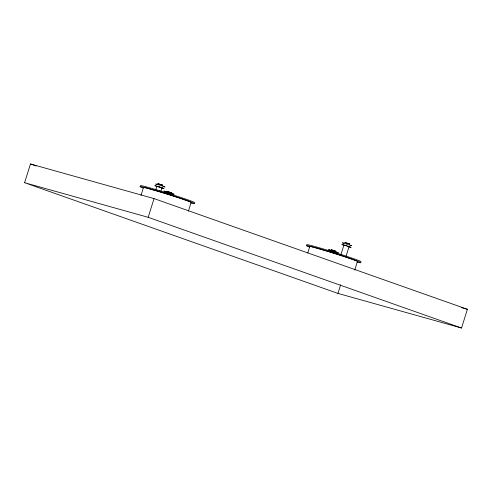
<?xml version="1.0" encoding="UTF-8"?>
<svg xmlns="http://www.w3.org/2000/svg" width="492" height="492" viewBox="0 0 492 492"><rect width="100%" height="100%" fill="white"/><g stroke="black" fill="none" stroke-linecap="round" stroke-linejoin="round"><path stroke-width="0.74" d="M24.6 182.704L30.467 163.977L154.051 198.596L467.4 309.296L461.533 328.023L337.949 293.404L24.6 182.704L148.184 217.316L461.533 328.023M141.007 195.41L143.504 187.452A24.981 0.83 17.4 0 1 144.63 187.581M155.896 189.402L156.874 186.277L158.264 186.634M148.184 217.316L154.051 198.596M160.7 191.622L161.991 187.889L159.562 187.034M188.411 211.13L191.136 202.446A24.981 0.83 17.4 0 0 190.632 202.064M307.758 252.986L309.794 246.474A24.987 0.83 17.4 0 1 310.913 246.603M341.048 254.284L343.914 245.139L345.938 245.686M345.95 256.596L349.037 246.75L347.26 246.098M337.949 293.404L340.661 284.763M354.701 270.151L357.426 261.467A24.987 0.83 17.4 0 0 356.921 261.086M161.991 187.889L161.155 187.692M155.7 190.023L156.105 190.103M349.037 246.75L348.625 246.67M145.294 187.735L146.628 188.055M173.159 194.777L170.878 194.162M350.87 245.539L351.602 245.686L342.407 242.796L343.594 243.282M337.149 253.226L337.881 253.374L328.693 250.483L329.874 250.969M335.864 251.289C337.549 251.547 325.852 248.054 333.582 250.619M163.055 186.474C170.798 188.75 153.602 182.987 155.872 184.174M172.083 193.768C181.099 196.265 157.52 188.885 165.583 191.72M147.299 188.208L162.317 192.532A24.981 0.83 17.4 0 1 168.522 194.457M461.478 307.641L467.4 309.296M161.53 187.889L164.033 188.534L158.473 186.622M348.57 246.75L351.073 247.39L346.608 245.889M335.433 251.172L334.252 250.828M335.599 252.052C346.19 254.948 322.309 247.568 330.089 250.293M335.384 252.734L336.374 253.017M158.898 186.825L154.839 185.638L156.936 186.443M347.862 243.478L349.886 244.026L344.769 242.415L347.198 243.269M159.974 187.347L160.601 187.532M169.746 192.255L171.769 192.803L166.647 191.191L169.082 192.046M160.158 184.414L162.846 185.17L157.729 183.553L159.5 184.205M346.706 245.846L341.878 244.493L345.058 245.662M159.303 187.138L158.043 186.726M159.051 190.988L159.654 191.185M345.083 245.588L343.969 245.176M156.554 184.426L157.471 184.74M166.284 192.716L164.187 191.911L173.375 194.801M30.467 163.977L36.254 166.025M311.442 246.713A24.987 0.83 17.4 0 1 312.783 247.027M313.582 247.23A24.987 0.83 17.4 0 1 334.806 253.478M335.495 253.694A24.987 0.83 17.4 0 1 340.931 255.434M341.669 255.674A24.987 0.83 17.4 0 1 356.399 260.846M309.296 247.009A28.554 0.947 17.4 0 1 334.222 253.368A28.554 0.947 17.4 0 1 357.174 262.039M306.645 244.604A28.554 0.947 17.4 0 1 335.237 252.617A28.554 0.947 17.4 0 1 361.073 261.744M143.006 187.987A28.554 0.947 17.4 0 1 167.932 194.34A28.554 0.947 17.4 0 1 190.884 203.012M169.211 194.678A24.981 0.83 17.4 0 1 174.648 196.419M175.38 196.652A24.981 0.83 17.4 0 1 190.109 201.825M140.355 185.582A28.554 0.947 17.4 0 1 168.947 193.59A28.554 0.947 17.4 0 1 194.783 202.722"/></g></svg>
